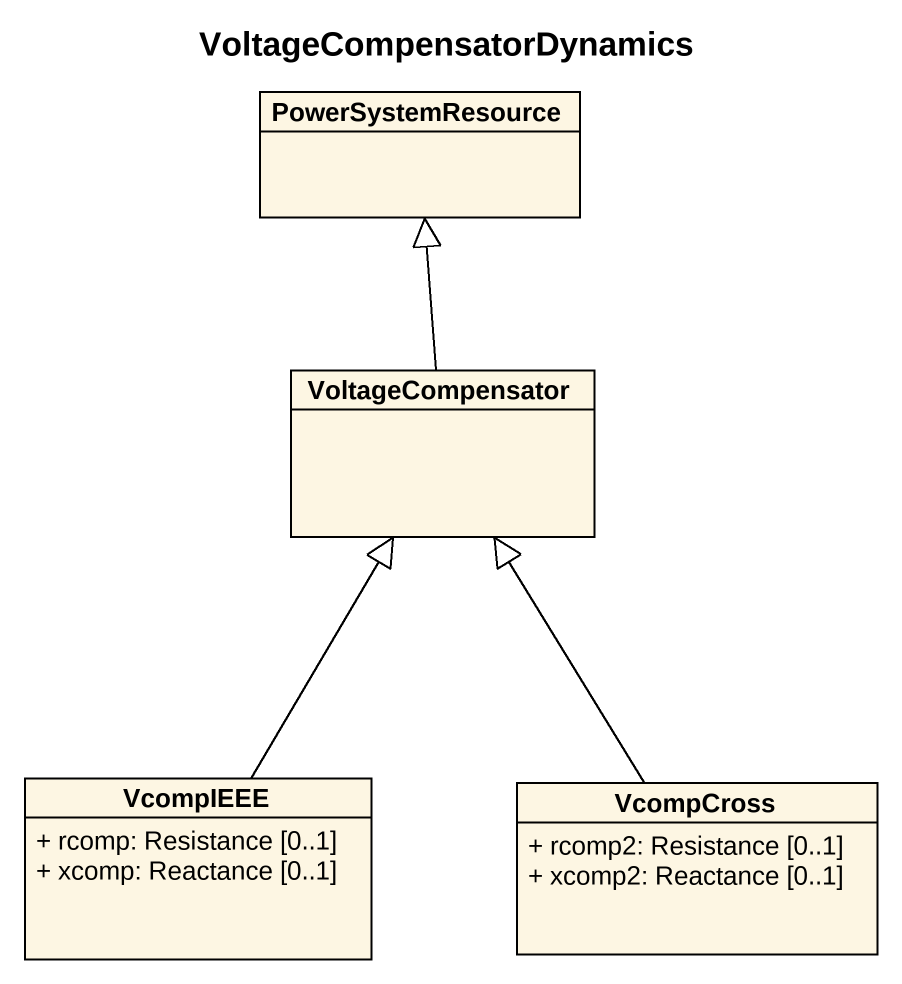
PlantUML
@startuml
title VoltageCompensatorDynamics
hide circle
hide empty members
skinparam classAttributeIconSize 0
class PowerSystemResource
class VoltageCompensator
class VcompIEEE {
  + rcomp: Resistance [0..1]
  + xcomp: Reactance [0..1]
}
class VcompCross {
  + rcomp2: Resistance [0..1]
  + xcomp2: Reactance [0..1]
}
VoltageCompensator -up-|> PowerSystemResource
VcompIEEE -up-|> VoltageCompensator
VcompCross -up-|> VoltageCompensator
@enduml
